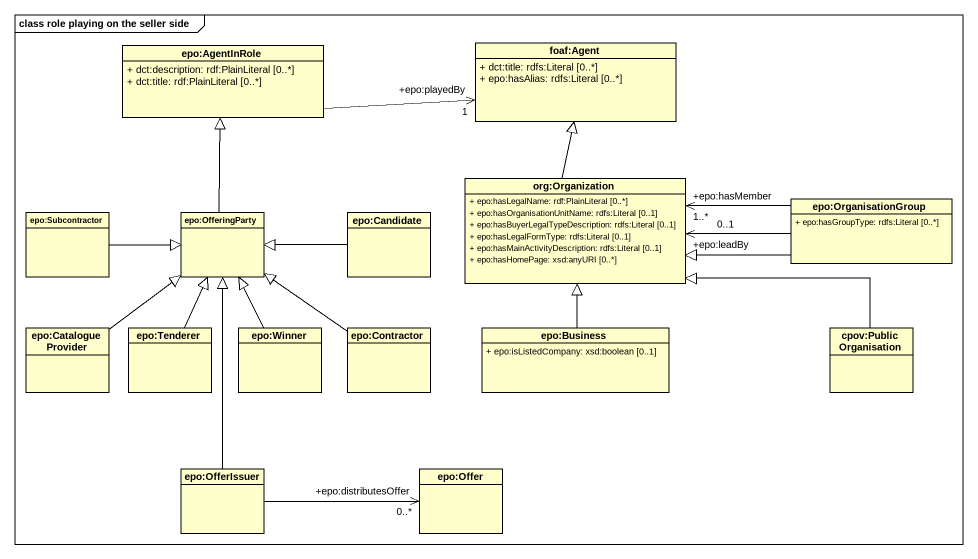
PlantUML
@startuml
mainframe class role playing on the seller side
hide circle
hide empty members
skinparam classAttributeIconSize 0
class "epo:AgentInRole" as epo_AgentInRole {
  + dct:description: rdf:PlainLiteral [0..*]
  + dct:title: rdf:PlainLiteral [0..*]
}
class "foaf:Agent" as foaf_Agent {
  + dct:title: rdfs:Literal [0..*]
  + epo:hasAlias: rdfs:Literal [0..*]
}
class "org:Organization" as org_Organization {
  + epo:hasLegalName: rdf:PlainLiteral [0..*]
  + epo:hasOrganisationUnitName: rdfs:Literal [0..1]
  + epo:hasBuyerLegalTypeDescription: rdfs:Literal [0..1]
  + epo:hasLegalFormType: rdfs:Literal [0..1]
  + epo:hasMainActivityDescription: rdfs:Literal [0..1]
  + epo:hasHomePage: xsd:anyURI [0..*]
}
class "epo:Subcontractor" as epo_Subcontractor
class "epo:OfferingParty" as epo_OfferingParty
class "epo:Candidate" as epo_Candidate
class "epo:OrganisationGroup" as epo_OrganisationGroup {
  + epo:hasGroupType: rdfs:Literal [0..*]
}
class "epo:CatalogueProvider" as epo_CatalogueProvider
class "epo:Tenderer" as epo_Tenderer
class "epo:Winner" as epo_Winner
class "epo:Contractor" as epo_Contractor
class "epo:Business" as epo_Business {
  + epo:isListedCompany: xsd:boolean [0..1]
}
class "cpov:PublicOrganisation" as cpov_PublicOrganisation
class "epo:OfferIssuer" as epo_OfferIssuer
class "epo:Offer" as epo_Offer
epo_AgentInRole -right-> "+epo:playedBy\n1" foaf_Agent
org_Organization -up-|> foaf_Agent
epo_Subcontractor -right-|> epo_OfferingParty
epo_OfferingParty -up-|> epo_AgentInRole
epo_Candidate -left-|> epo_OfferingParty
epo_OrganisationGroup -left-> "+epo:hasMember\n1..*" org_Organization
epo_OrganisationGroup -left-|> org_Organization
epo_OrganisationGroup -left-> "+epo:leadBy\n0..1" org_Organization
epo_CatalogueProvider -up-|> epo_OfferingParty
epo_Tenderer -up-|> epo_OfferingParty
epo_Winner -up-|> epo_OfferingParty
epo_Contractor -up-|> epo_OfferingParty
epo_Business -up-|> org_Organization
cpov_PublicOrganisation -left-|> org_Organization
epo_OfferIssuer -up-|> epo_OfferingParty
epo_OfferIssuer -right-> "+epo:distributesOffer\n0..*" epo_Offer
@enduml
